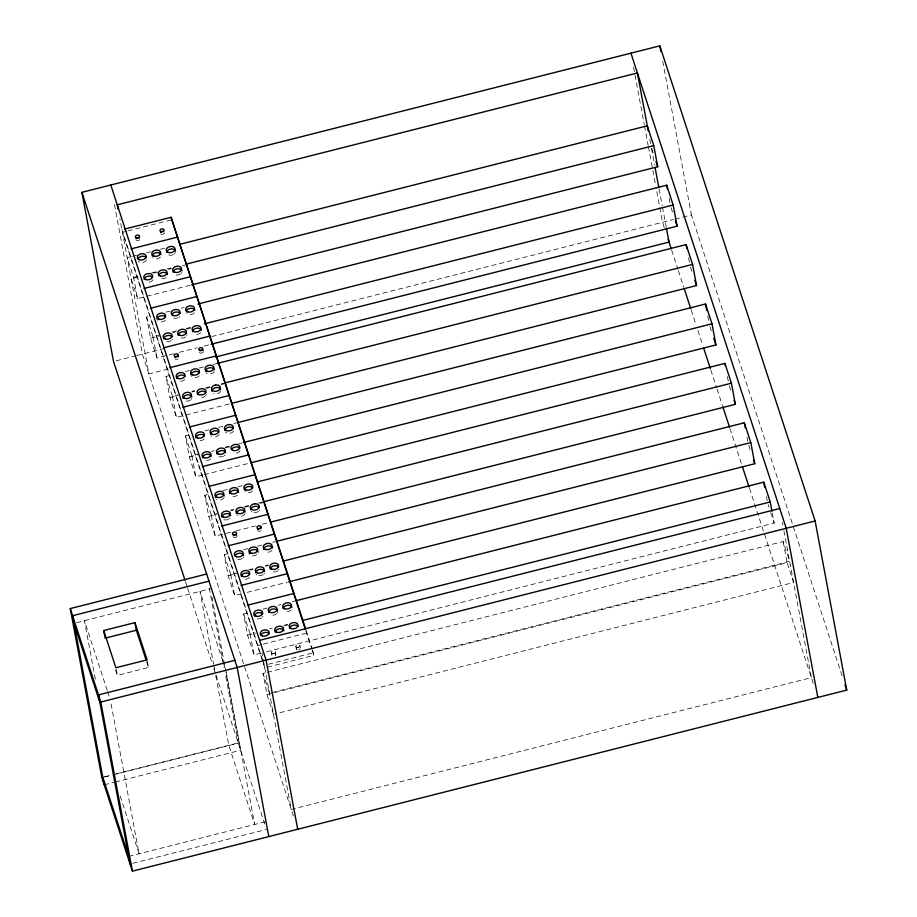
<?xml version="1.0" encoding="UTF-8"?>
<svg xmlns="http://www.w3.org/2000/svg" width="917" height="917" viewBox="0 0 917 917"><rect width="100%" height="100%" fill="white"/><g stroke="black" fill="none" stroke-linecap="round" stroke-linejoin="round"><path stroke-width="0.69" stroke-dasharray="4.58 3.44" d="M126.5 231.256L122.408 232.288L264.761 667.817L313.878 655.368L312.548 650.187M127.864 230.912L171.525 219.839M131.314 256.6L127.154 257.654L133.618 277.45L137.573 298.598L190.278 285.233M132.701 256.256L136.862 255.201M146.571 252.737L150.732 251.682M160.441 249.218L164.601 248.163M133.618 277.45L139.166 276.051M151.649 272.888L157.197 271.478M166.905 269.013L171.066 267.959M138.031 277.037L131.097 278.802L137.573 298.598M153.288 273.174L157.449 272.12M168.556 269.311L171.33 268.601M182.426 265.792L185.2 265.093M173.622 353.767L156.979 357.985L150.514 338.19L146.56 317.053L150.72 315.998M165.977 312.124L170.138 311.069M181.234 308.261L184.008 307.562M146.56 317.053L153.036 336.848L158.584 335.439M172.453 331.92L176.614 330.865M186.323 328.412L190.484 327.358M150.514 338.19L158.836 336.08M172.705 332.562L175.479 331.862M186.575 329.054L190.736 327.999M116.276 360.759L135.533 355.876M136.908 355.532L163.215 348.861M211.77 336.562L673.548 219.507M674.935 219.163L691.441 214.979L842.287 676.482M179.17 352.357L197.212 347.795M204.147 346.03L209.695 344.632M168.304 369.012L148.886 373.93L119.863 218.67M229.101 404.019L176.396 417.373L169.92 397.577L165.977 376.44L170.138 375.385M185.394 371.523L189.555 370.457M199.264 368.004L203.425 366.949M213.134 364.485L217.295 363.43M165.977 376.44L172.442 396.236L177.99 394.826M191.859 391.318L194.633 390.608M205.729 387.799L209.89 386.745M220.986 383.936L223.759 383.226M169.92 397.577L178.242 395.468M192.111 391.949L194.885 391.25M205.993 388.441L210.153 387.387M221.249 384.567L224.023 383.868M202.737 475.006L195.802 476.771L189.338 456.964L185.383 435.827L190.931 434.417M204.8 430.91L208.961 429.855M218.67 427.391L222.831 426.336M233.927 423.528L236.701 422.817M185.383 435.827L191.859 455.623L197.407 454.224M225.146 447.187L229.307 446.132M239.016 443.668L241.79 442.968M189.338 456.964L197.659 454.855M211.529 451.347L214.303 450.637M225.399 447.828L229.559 446.774M204.124 474.662L248.518 463.406M230.476 532.284L215.22 536.158L208.744 516.363L204.8 495.214L210.348 493.816M222.831 490.652L228.379 489.242M238.088 486.778L242.248 485.723M204.8 495.214L211.265 515.01L216.813 513.612M230.683 510.093L233.457 509.393M244.552 506.574L248.713 505.519M258.422 503.066L262.583 502.012M208.744 516.363L217.065 514.254M230.935 510.735L233.709 510.035M244.816 507.216L248.977 506.161M260.073 503.353L262.847 502.654M236.024 530.886L255.442 525.957M262.377 524.203L267.924 522.793M241.561 593.792L234.626 595.546L228.161 575.75L224.207 554.613L229.754 553.203M243.624 549.684L247.785 548.63M257.494 546.177L261.654 545.122M272.75 542.302L275.524 541.603M224.207 554.613L230.683 574.409L236.231 572.999M248.713 569.835L252.874 568.781M265.357 565.617L268.131 564.918M228.161 575.75L236.483 573.641M250.352 570.122L253.126 569.423M265.609 566.259L268.383 565.56M76.615 622.666L210.406 588.748M247.109 592.382L287.342 582.192M260.978 653.179L254.043 654.933L247.567 635.137L243.624 614L249.172 612.59M263.041 609.083L267.202 608.017M278.298 605.209L281.072 604.509M292.168 601.69L294.942 600.99M243.624 614L250.089 633.796L254.25 632.741M269.506 628.879L272.28 628.168M284.763 625.004L287.537 624.305M247.567 635.137L255.889 633.028M283.628 626.002L287.8 624.947M115.576 670.052L117.319 675.37L148.52 667.461L147.339 661.123M257.815 645.488L261.907 644.445M263.271 644.101L306.943 633.028M266.526 651.769L774.177 523.103L772.194 512.534M268.383 664.24L313.408 652.824M273.449 714.332L266.985 694.524L263.03 673.387L265.804 672.688M267.191 672.333L783.164 541.557L789.629 561.353L269.506 693.183L263.03 673.387M266.985 694.524L787.118 562.694L793.583 582.49L274.836 713.976M104.091 776.894L110.59 775.243M115.943 773.891L239.177 742.655M104.641 777.008L111.53 775.266M112.906 774.911L238.271 743.137L225.204 673.25M104.206 784.837L113.857 782.396M115.233 782.041L240.598 750.266L211.712 595.752M128.667 856.409L265.059 821.838M132.85 863.321L266.48 829.449M275.134 655.804A2.086 1.456 -10.6 0 0 275.845 654.36L275.203 651.471A2.086 1.456 -10.6 0 0 272.704 650.932A2.086 1.456 -10.6 0 0 271.294 652.721L271.925 655.609A2.086 1.456 -10.6 0 0 274.172 656.217M275.845 654.36L275.685 654.004A2.086 1.456 -10.6 0 0 273.186 653.466A2.086 1.456 -10.6 0 0 271.764 655.254M271.294 652.721L271.455 653.064A2.086 1.456 -10.6 0 0 273.954 653.603A2.086 1.456 -10.6 0 0 275.375 651.815M651.666 148.279L653.385 153.563M671.072 207.678L672.803 212.95M690.49 267.065L692.209 272.338M709.896 326.452L711.626 331.736M729.313 385.839L731.468 392.442M748.719 445.238L750.874 451.829M768.137 504.625L768.996 507.261M770.727 512.546L774.177 523.103M664.275 227.576L662.544 222.304L656.01 187.355M671.68 250.261L677.915 269.311M678.362 270.675L683.692 287.01M691.258 310.141L696.152 325.122M697.929 330.556L702.823 345.537M710.835 370.032L716.613 387.719M717.06 389.083L722.401 405.417M729.955 428.56L741.968 465.297M749.533 488.44L813.952 685.538M306.072 630.392L312.112 648.869M305.877 630.873L311.654 648.56M312.101 649.924L313.878 655.368M121.938 229.754L262.996 661.317M263.42 662.636L264.279 665.284M293.394 816.061L142.41 354.134L113.937 201.786M222.82 661.18L200.009 591.385L213.604 664.149M223.255 662.521L225.009 667.897M185.44 581.504L187.217 586.937M187.664 588.29L212.079 663.002M213.856 668.436L215.633 673.869M216.068 675.221L264.726 824.085M146.789 662.143L148.52 667.461M107.232 690.478L84.421 620.683L95.666 680.85M107.667 691.819L109.868 698.536M120.207 796.059L139.075 853.773L110.567 701.276M782.35 522.403L782.877 525.189M783.909 530.748L811.373 677.617L291.239 809.459L261.953 652.812M783.164 541.557L787.118 562.694M766.463 496.693L767.208 500.659M747.057 437.306L747.802 441.272M727.399 376.6L728.385 381.885M662.704 61.221L691.441 214.979M707.741 315.884L708.979 322.486M688.575 257.815L689.561 263.099M669.158 198.427L670.155 203.712M649.752 139.04L650.738 144.324M651.494 148.359L654.635 165.152M659.082 188.936L662.212 205.717M662.475 207.116L666.143 226.705M633.544 67.147L644.25 124.46M644.513 125.858L648.17 145.425M648.434 146.823L655.747 185.956M299.916 645.534L300.386 648.067M295.87 646.554L296.34 649.098M250.089 633.796L254.043 654.933M230.683 574.409L234.626 595.546M211.265 515.01L215.22 536.158M191.859 455.623L195.802 476.771M226.144 671.978L254.662 824.475L228.78 745.292L215.174 672.539M209.271 587.992L224.161 667.668M172.442 396.236L176.396 417.373M153.036 336.848L156.979 357.985M213.867 665.547L214.91 671.141M116.127 669.032L117.319 675.37M146.468 259.958A4.482 3.106 -10.6 0 1 142.628 262.514A4.482 3.106 -10.6 0 1 138.295 261.253M160.429 257.081A4.482 3.106 -10.6 0 1 152.738 257.585M175.56 251.808A4.482 3.106 -10.6 0 1 175.365 252.633M174.872 253.424A4.482 3.106 -10.6 0 1 174.127 254.124M173.187 254.685A4.482 3.106 -10.6 0 1 167.857 254.536M166.149 277.576A4.482 3.106 -10.6 0 1 159.214 277.381M181.83 272.429A4.482 3.106 -10.6 0 1 181.348 273.22M180.603 273.919A4.482 3.106 -10.6 0 1 173.657 273.725M152.933 279.754A4.482 3.106 -10.6 0 1 146.319 282.092M165.392 320.136A4.482 3.106 -10.6 0 1 157.701 320.641M179.835 316.468A4.482 3.106 -10.6 0 1 179.09 317.167M178.15 317.729A4.482 3.106 -10.6 0 1 172.82 317.591M194.289 312.812A4.482 3.106 -10.6 0 1 187.263 313.923M186.598 313.316A4.482 3.106 -10.6 0 1 186.197 312.582M186.999 334.659A4.482 3.106 -10.6 0 1 186.793 335.484M185.566 336.963A4.482 3.106 -10.6 0 1 178.62 336.78M172.35 339.141A4.482 3.106 -10.6 0 1 171.857 339.932M171.112 340.631A4.482 3.106 -10.6 0 1 164.177 340.436M200.754 332.607A4.482 3.106 -10.6 0 1 193.739 333.719M184.798 379.523A4.482 3.106 -10.6 0 1 177.783 380.635M199.253 375.867A4.482 3.106 -10.6 0 1 192.226 376.979M191.561 376.371A4.482 3.106 -10.6 0 1 191.16 375.638M214.188 371.408A4.482 3.106 -10.6 0 1 210.337 373.964A4.482 3.106 -10.6 0 1 206.016 372.703M191.756 398.528A4.482 3.106 -10.6 0 1 191.275 399.319M190.53 400.018A4.482 3.106 -10.6 0 1 183.583 399.823M206.405 394.046A4.482 3.106 -10.6 0 1 206.21 394.872M205.717 395.663A4.482 3.106 -10.6 0 1 198.702 396.774M220.791 390.814A4.482 3.106 -10.6 0 1 217.914 393.485L216.779 393.771A4.482 3.106 -10.6 0 1 213.546 393.336M204.216 438.911A4.482 3.106 -10.6 0 1 197.189 440.022M219.152 434.463A4.482 3.106 -10.6 0 1 212.526 436.801M211.644 436.366A4.482 3.106 -10.6 0 1 210.979 435.758M233.594 430.807A4.482 3.106 -10.6 0 1 229.754 433.351A4.482 3.106 -10.6 0 1 225.422 432.102M210.681 458.706A4.482 3.106 -10.6 0 1 203.666 459.83M225.135 455.05A4.482 3.106 -10.6 0 1 224.39 455.749M223.439 456.311A4.482 3.106 -10.6 0 1 217.042 454.821M240.071 450.602A4.482 3.106 -10.6 0 1 233.445 452.941M224.115 497.518A4.482 3.106 -10.6 0 1 217.489 499.857M216.607 499.421A4.482 3.106 -10.6 0 1 215.942 498.814M237.331 495.34A4.482 3.106 -10.6 0 1 230.385 495.146M252.519 490.985A4.482 3.106 -10.6 0 1 244.839 491.489M230.098 518.105A4.482 3.106 -10.6 0 1 229.353 518.804M228.402 519.366A4.482 3.106 -10.6 0 1 223.072 519.217M245.034 513.646A4.482 3.106 -10.6 0 1 238.409 515.996M237.526 515.549A4.482 3.106 -10.6 0 1 236.861 514.941M259.545 509.806A4.482 3.106 -10.6 0 1 259.121 510.609M258.434 511.331A4.482 3.106 -10.6 0 1 256.451 512.362L255.304 512.58A4.482 3.106 -10.6 0 1 253.081 512.397M252.152 512.007A4.482 3.106 -10.6 0 1 251.43 511.422M243.521 556.906A4.482 3.106 -10.6 0 1 243.039 557.696M242.294 558.396A4.482 3.106 -10.6 0 1 235.348 558.201M258.17 552.412A4.482 3.106 -10.6 0 1 257.975 553.238M256.737 554.728A4.482 3.106 -10.6 0 1 249.802 554.544M271.936 550.372A4.482 3.106 -10.6 0 1 264.91 551.484M249.504 577.492A4.482 3.106 -10.6 0 1 243.372 579.04M264.44 573.045A4.482 3.106 -10.6 0 1 263.958 573.824M263.213 574.523A4.482 3.106 -10.6 0 1 257.826 575.383M256.932 574.948A4.482 3.106 -10.6 0 1 256.267 574.34M278.894 569.377A4.482 3.106 -10.6 0 1 278.401 570.168M277.656 570.867A4.482 3.106 -10.6 0 1 270.721 570.672M262.938 616.293A4.482 3.106 -10.6 0 1 262.445 617.084M261.7 617.783A4.482 3.106 -10.6 0 1 254.766 617.588M277.587 611.811A4.482 3.106 -10.6 0 1 277.381 612.636M276.9 613.427A4.482 3.106 -10.6 0 1 269.873 614.539M291.342 609.759A4.482 3.106 -10.6 0 1 284.327 610.871M139.671 239.692A2.086 1.456 -10.6 0 1 137.573 240.552A2.086 1.456 -10.6 0 1 135.899 239.589M164.556 232.712A2.086 1.456 -10.6 0 1 162.939 234.236A2.086 1.456 -10.6 0 1 160.647 233.709M297.257 649.924A2.086 1.456 -10.6 0 1 296.959 647.631A2.086 1.456 -10.6 0 1 300.203 647.723A2.086 1.456 -10.6 0 1 298.816 649.97M236.964 536.273A2.086 1.456 -10.6 0 1 234.901 537.5A2.086 1.456 -10.6 0 1 232.964 536.537M261.024 530.679A2.086 1.456 -10.6 0 1 257.757 530.714M178.15 358.799A2.086 1.456 -10.6 0 1 174.906 358.707M203.287 351.876A2.086 1.456 -10.6 0 1 200.949 353.102A2.086 1.456 -10.6 0 1 199.241 351.761M296.787 647.391A2.086 1.456 -10.6 0 0 299.962 645.912A2.086 1.456 -10.6 0 0 296.936 644.834A2.086 1.456 -10.6 0 0 296.787 647.391"/><path stroke-width="1.38" d="M184.993 580.14L113.513 361.458L81.9 192.329L659.827 45.85L815.121 520.971L846.735 690.1L132.426 871.15L101.879 777.708L70.265 608.59L206.657 574.019M124.666 229.067L171.055 217.306L305.648 629.073M131.131 248.862L177.531 237.102M179.858 244.3L647.276 125.824L653.752 145.62L657.707 166.756L191.664 284.889M186.323 264.096L653.752 145.62M144.072 288.454L190.472 276.693M150.548 308.25L196.937 296.489M197.877 304.043L666.693 185.211L673.158 205.007L677.113 226.155L211.082 344.276M204.353 323.839L673.158 205.007M163.49 347.841L209.878 336.08M169.954 367.637L216.355 355.876M215.461 357.057L669.02 242.099L666.395 228.104M217.295 363.43L686.099 244.598L692.576 264.394L696.53 285.542L231.875 403.308M225.146 382.87L692.576 264.394M182.896 407.228L229.296 395.468M189.372 427.024L235.761 415.263M238.088 422.473L705.517 303.997L711.982 323.793L715.936 344.93L251.292 462.707M243.177 442.613L711.982 323.793M202.313 466.627L248.702 454.866M208.778 486.423L255.178 474.662M257.505 481.861L724.923 363.384L731.399 383.18L735.354 404.317L270.698 522.094M263.97 501.656L731.399 383.18M221.719 526.014L268.119 514.254M228.195 545.81L274.584 534.049M276.911 541.248L744.34 422.771L750.805 442.567L754.76 463.715L288.729 581.837M283.387 561.044L750.805 442.567M208.984 581.137L72.592 615.708L104.206 784.837M241.137 585.401L287.525 573.641M103.724 630.541L134.937 622.632L147.098 659.85L115.886 667.759L103.724 630.541L105.146 638.152M106.51 637.808L136.358 630.243L146.353 660.813M247.601 605.197L294.002 593.437M296.329 600.635L763.746 482.159L770.223 501.954L771.954 511.205M302.793 620.431L770.223 501.954M259.626 640.33L779.748 508.499M234.867 660.332L98.474 694.903L130.088 864.02M70.265 608.59L100.801 702.021L815.121 520.971M844.958 684.644L846.735 690.1M630.93 53.175L786.224 528.295L817.838 697.424M655.976 161.484L657.707 166.756M675.393 220.871L677.113 226.155M694.799 280.258L696.53 285.542M713.781 338.327L715.936 344.93M734.058 400.362L735.354 404.317M753.465 459.749L754.76 463.715M668.149 239.452L671.244 248.897M684.139 288.374L690.81 308.788M703.717 348.254L710.388 368.668M722.848 406.781L729.519 427.196M742.415 466.661L749.086 487.076M305.43 629.509L171.055 217.306M110.797 185.016L266.09 660.137L297.704 829.255M81.9 192.329L237.194 667.461L268.807 836.579M74.013 623.319L99.896 702.514M102.784 777.226L128.667 856.409M763.746 482.159L764.744 487.443M744.34 422.771L745.326 428.056M724.923 363.384L725.416 366.021M659.827 45.85L660.87 51.444M705.517 303.997L706.755 310.599M686.099 244.598L686.844 248.564M666.693 185.211L667.427 189.177M648.273 131.108L637.395 72.97L117.273 204.812L118.041 208.961M655.151 167.949L658.819 187.538M134.937 622.632L136.358 630.243M100.801 702.021L132.426 871.15M137.986 258.892A4.482 3.106 -10.6 0 1 141.826 256.336A4.482 3.106 -10.6 0 1 146.158 257.597M152.233 256.049A4.482 3.106 -10.6 0 1 156.28 252.668A4.482 3.106 -10.6 0 1 161.014 254.662M166.688 252.393A4.482 3.106 -10.6 0 1 170.722 249.011A4.482 3.106 -10.6 0 1 175.456 250.994M158.71 275.845A4.482 3.106 -10.6 0 1 162.745 272.464A4.482 3.106 -10.6 0 1 167.479 274.458M173.153 272.189A4.482 3.106 -10.6 0 1 177.199 268.807A4.482 3.106 -10.6 0 1 181.933 270.79M144.256 279.513A4.482 3.106 -10.6 0 1 147.729 276.246A4.482 3.106 -10.6 0 1 152.635 277.392M157.197 319.105A4.482 3.106 -10.6 0 1 160.67 315.838A4.482 3.106 -10.6 0 1 165.576 316.984M171.846 314.611A4.482 3.106 -10.6 0 1 175.686 312.067A4.482 3.106 -10.6 0 1 180.019 313.316M186.3 310.955A4.482 3.106 -10.6 0 1 190.713 308.33A4.482 3.106 -10.6 0 1 194.874 310.393M178.116 335.244A4.482 3.106 -10.6 0 1 181.589 331.977A4.482 3.106 -10.6 0 1 186.495 333.112M163.673 338.9A4.482 3.106 -10.6 0 1 167.135 335.633A4.482 3.106 -10.6 0 1 172.041 336.78M192.57 331.576A4.482 3.106 -10.6 0 1 196.605 328.194A4.482 3.106 -10.6 0 1 201.339 330.189M176.614 378.492A4.482 3.106 -10.6 0 1 180.076 375.236A4.482 3.106 -10.6 0 1 184.982 376.371M191.057 374.835A4.482 3.106 -10.6 0 1 194.53 371.568A4.482 3.106 -10.6 0 1 199.436 372.715M205.511 371.167A4.482 3.106 -10.6 0 1 209.546 367.786A4.482 3.106 -10.6 0 1 214.28 369.78M183.079 398.287A4.482 3.106 -10.6 0 1 187.125 394.906A4.482 3.106 -10.6 0 1 191.859 396.901M197.533 394.631A4.482 3.106 -10.6 0 1 200.995 391.364A4.482 3.106 -10.6 0 1 205.901 392.51M211.987 391.353A4.482 3.106 -10.6 0 1 214.922 387.868L216.057 387.582A4.482 3.106 -10.6 0 1 220.596 389.221M196.02 437.879A4.482 3.106 -10.6 0 1 199.493 434.624A4.482 3.106 -10.6 0 1 204.399 435.758M210.474 434.222A4.482 3.106 -10.6 0 1 213.936 430.956A4.482 3.106 -10.6 0 1 218.842 432.102M224.917 430.566A4.482 3.106 -10.6 0 1 228.39 427.299A4.482 3.106 -10.6 0 1 233.296 428.434M202.497 457.686A4.482 3.106 -10.6 0 1 206.531 454.305A4.482 3.106 -10.6 0 1 211.265 456.288M216.939 454.018A4.482 3.106 -10.6 0 1 220.986 450.637A4.482 3.106 -10.6 0 1 225.72 452.631M231.588 449.536A4.482 3.106 -10.6 0 1 235.428 446.98A4.482 3.106 -10.6 0 1 239.761 448.23M215.438 497.278A4.482 3.106 -10.6 0 1 219.472 493.896A4.482 3.106 -10.6 0 1 224.207 495.879M229.88 493.61A4.482 3.106 -10.6 0 1 233.927 490.228A4.482 3.106 -10.6 0 1 238.661 492.223M244.335 489.953A4.482 3.106 -10.6 0 1 247.796 486.686A4.482 3.106 -10.6 0 1 252.702 487.833M221.903 517.073A4.482 3.106 -10.6 0 1 225.949 513.692A4.482 3.106 -10.6 0 1 230.683 515.675M236.357 513.405A4.482 3.106 -10.6 0 1 240.392 510.024A4.482 3.106 -10.6 0 1 245.126 512.018M250.8 509.921A4.482 3.106 -10.6 0 1 254.02 506.551L255.167 506.322A4.482 3.106 -10.6 0 1 259.053 507.479M235.05 555.84A4.482 3.106 -10.6 0 1 239.475 553.215A4.482 3.106 -10.6 0 1 243.624 555.278M249.401 553.811A4.482 3.106 -10.6 0 1 252.76 549.741A4.482 3.106 -10.6 0 1 258.067 551.61M263.741 549.34A4.482 3.106 -10.6 0 1 267.787 545.959A4.482 3.106 -10.6 0 1 272.521 547.953M241.32 576.461A4.482 3.106 -10.6 0 1 244.782 573.194A4.482 3.106 -10.6 0 1 249.688 574.34M255.763 572.804A4.482 3.106 -10.6 0 1 259.809 569.423A4.482 3.106 -10.6 0 1 264.543 571.406M270.217 569.136A4.482 3.106 -10.6 0 1 273.679 565.881A4.482 3.106 -10.6 0 1 278.585 567.015M254.261 616.052A4.482 3.106 -10.6 0 1 257.723 612.797A4.482 3.106 -10.6 0 1 262.629 613.932M268.704 612.396A4.482 3.106 -10.6 0 1 272.75 609.014A4.482 3.106 -10.6 0 1 277.484 610.997M283.158 608.728A4.482 3.106 -10.6 0 1 287.193 605.346A4.482 3.106 -10.6 0 1 291.927 607.341M260.932 635.023A4.482 3.106 -10.6 0 1 264.772 632.466A4.482 3.106 -10.6 0 1 269.105 633.727M275.18 632.191A4.482 3.106 -10.6 0 1 279.215 628.81A4.482 3.106 -10.6 0 1 283.949 630.793M289.623 628.523A4.482 3.106 -10.6 0 1 293.096 625.268A4.482 3.106 -10.6 0 1 298.002 626.403M136.174 238.454A2.086 1.456 -10.6 0 1 139.453 237.939M160.509 232.597A2.086 1.456 -10.6 0 1 163.593 231.508M233.583 535.081A2.086 1.456 -10.6 0 1 236.815 535.173M257.539 529.625A2.086 1.456 -10.6 0 1 260.99 528.616M174.998 357.24A2.086 1.456 -10.6 0 1 178.276 356.724M199.906 350.684A2.086 1.456 -10.6 0 1 203.15 350.775M215.575 385.048L214.44 385.323A4.482 3.106 -10.6 0 0 211.598 389.209A4.482 3.106 -10.6 0 0 216.309 391.227L217.444 390.951A4.482 3.106 -10.6 0 0 220.286 387.066A4.482 3.106 -10.6 0 0 215.575 385.048M254.697 503.788L253.55 504.018A4.482 3.106 -10.6 0 0 250.375 507.789A4.482 3.106 -10.6 0 0 254.834 510.047L255.981 509.818A4.482 3.106 -10.6 0 0 259.156 506.046A4.482 3.106 -10.6 0 0 254.697 503.788M261.139 527.046L261.07 526.679A2.086 1.456 -10.6 0 0 258.777 525.842A2.086 1.456 -10.6 0 0 257.001 527.481L257.069 527.848A2.086 1.456 -10.6 0 0 259.362 528.685A2.086 1.456 -10.6 0 0 261.139 527.046M291.205 628.569A4.482 3.106 -10.6 0 0 298.025 625.405A4.482 3.106 -10.6 0 0 291.526 623.113A4.482 3.106 -10.6 0 0 291.205 628.569M276.762 632.237A4.482 3.106 -10.6 0 0 283.582 629.062A4.482 3.106 -10.6 0 0 277.083 626.781A4.482 3.106 -10.6 0 0 276.762 632.237M262.319 635.894A4.482 3.106 -10.6 0 0 269.128 632.73A4.482 3.106 -10.6 0 0 262.629 630.438A4.482 3.106 -10.6 0 0 262.319 635.894M284.74 608.773A4.482 3.106 -10.6 0 0 291.56 605.61A4.482 3.106 -10.6 0 0 285.061 603.317A4.482 3.106 -10.6 0 0 284.74 608.773M270.297 612.441A4.482 3.106 -10.6 0 0 277.106 609.266A4.482 3.106 -10.6 0 0 270.607 606.974A4.482 3.106 -10.6 0 0 270.297 612.441M255.843 616.098A4.482 3.106 -10.6 0 0 262.663 612.934A4.482 3.106 -10.6 0 0 256.164 610.642A4.482 3.106 -10.6 0 0 255.843 616.098M139.373 259.763A4.482 3.106 -10.6 0 0 146.193 256.588A4.482 3.106 -10.6 0 0 139.693 254.296A4.482 3.106 -10.6 0 0 139.373 259.763M153.827 256.095A4.482 3.106 -10.6 0 0 160.635 252.932A4.482 3.106 -10.6 0 0 154.136 250.639A4.482 3.106 -10.6 0 0 153.827 256.095M168.27 252.439A4.482 3.106 -10.6 0 0 175.09 249.264A4.482 3.106 -10.6 0 0 168.59 246.971A4.482 3.106 -10.6 0 0 168.27 252.439M174.746 272.234A4.482 3.106 -10.6 0 0 181.555 269.059A4.482 3.106 -10.6 0 0 175.055 266.778A4.482 3.106 -10.6 0 0 174.746 272.234M145.849 279.559A4.482 3.106 -10.6 0 0 152.658 276.384A4.482 3.106 -10.6 0 0 146.158 274.103A4.482 3.106 -10.6 0 0 145.849 279.559M160.292 275.891A4.482 3.106 -10.6 0 0 167.112 272.727A4.482 3.106 -10.6 0 0 160.613 270.435A4.482 3.106 -10.6 0 0 160.292 275.891M175.158 356.656A2.086 1.456 -10.6 0 0 178.345 355.177A2.086 1.456 -10.6 0 0 175.307 354.111A2.086 1.456 -10.6 0 0 175.158 356.656M199.723 350.432A2.086 1.456 -10.6 0 0 202.909 348.953A2.086 1.456 -10.6 0 0 199.872 347.887A2.086 1.456 -10.6 0 0 199.723 350.432M199.115 394.677A4.482 3.106 -10.6 0 0 205.935 391.502A4.482 3.106 -10.6 0 0 199.436 389.221A4.482 3.106 -10.6 0 0 199.115 394.677M184.672 398.333A4.482 3.106 -10.6 0 0 191.481 395.17A4.482 3.106 -10.6 0 0 184.982 392.877A4.482 3.106 -10.6 0 0 184.672 398.333M207.093 371.213A4.482 3.106 -10.6 0 0 213.913 368.049A4.482 3.106 -10.6 0 0 207.414 365.757A4.482 3.106 -10.6 0 0 207.093 371.213M192.65 374.881A4.482 3.106 -10.6 0 0 199.459 371.706A4.482 3.106 -10.6 0 0 192.96 369.413A4.482 3.106 -10.6 0 0 192.65 374.881M178.196 378.538A4.482 3.106 -10.6 0 0 185.016 375.374A4.482 3.106 -10.6 0 0 178.517 373.081A4.482 3.106 -10.6 0 0 178.196 378.538M232.975 450.407A4.482 3.106 -10.6 0 0 239.795 447.232A4.482 3.106 -10.6 0 0 233.296 444.94A4.482 3.106 -10.6 0 0 232.975 450.407M204.078 457.732A4.482 3.106 -10.6 0 0 210.899 454.557A4.482 3.106 -10.6 0 0 204.399 452.264A4.482 3.106 -10.6 0 0 204.078 457.732M218.533 454.064A4.482 3.106 -10.6 0 0 225.341 450.9A4.482 3.106 -10.6 0 0 218.842 448.608A4.482 3.106 -10.6 0 0 218.533 454.064M226.499 430.612A4.482 3.106 -10.6 0 0 233.319 427.437A4.482 3.106 -10.6 0 0 226.82 425.144A4.482 3.106 -10.6 0 0 226.499 430.612M212.056 434.268A4.482 3.106 -10.6 0 0 218.876 431.105A4.482 3.106 -10.6 0 0 212.377 428.812A4.482 3.106 -10.6 0 0 212.056 434.268M197.614 437.936A4.482 3.106 -10.6 0 0 204.422 434.761A4.482 3.106 -10.6 0 0 197.923 432.469A4.482 3.106 -10.6 0 0 197.614 437.936M223.496 517.119A4.482 3.106 -10.6 0 0 230.305 513.944A4.482 3.106 -10.6 0 0 223.805 511.663A4.482 3.106 -10.6 0 0 223.496 517.119M237.939 513.451A4.482 3.106 -10.6 0 0 244.759 510.288A4.482 3.106 -10.6 0 0 238.26 507.995A4.482 3.106 -10.6 0 0 237.939 513.451M217.02 497.323A4.482 3.106 -10.6 0 0 223.84 494.148A4.482 3.106 -10.6 0 0 217.34 491.856A4.482 3.106 -10.6 0 0 217.02 497.323M245.916 489.999A4.482 3.106 -10.6 0 0 252.737 486.824A4.482 3.106 -10.6 0 0 246.237 484.531A4.482 3.106 -10.6 0 0 245.916 489.999M231.474 493.655A4.482 3.106 -10.6 0 0 238.282 490.492A4.482 3.106 -10.6 0 0 231.783 488.199A4.482 3.106 -10.6 0 0 231.474 493.655M233.399 534.829A2.086 1.456 -10.6 0 0 236.575 533.35A2.086 1.456 -10.6 0 0 233.548 532.284A2.086 1.456 -10.6 0 0 233.399 534.829M271.799 569.182A4.482 3.106 -10.6 0 0 278.619 566.018A4.482 3.106 -10.6 0 0 272.12 563.726A4.482 3.106 -10.6 0 0 271.799 569.182M242.902 576.506A4.482 3.106 -10.6 0 0 249.722 573.343A4.482 3.106 -10.6 0 0 243.223 571.05A4.482 3.106 -10.6 0 0 242.902 576.506M257.356 572.85A4.482 3.106 -10.6 0 0 264.165 569.675A4.482 3.106 -10.6 0 0 257.666 567.382A4.482 3.106 -10.6 0 0 257.356 572.85M265.322 549.386A4.482 3.106 -10.6 0 0 272.143 546.223A4.482 3.106 -10.6 0 0 265.643 543.93A4.482 3.106 -10.6 0 0 265.322 549.386M250.88 553.054A4.482 3.106 -10.6 0 0 257.7 549.879A4.482 3.106 -10.6 0 0 251.201 547.587A4.482 3.106 -10.6 0 0 250.88 553.054M236.437 556.711A4.482 3.106 -10.6 0 0 243.246 553.547A4.482 3.106 -10.6 0 0 236.746 551.255A4.482 3.106 -10.6 0 0 236.437 556.711M158.79 319.15A4.482 3.106 -10.6 0 0 165.599 315.987A4.482 3.106 -10.6 0 0 159.1 313.694A4.482 3.106 -10.6 0 0 158.79 319.15M173.233 315.494A4.482 3.106 -10.6 0 0 180.053 312.319A4.482 3.106 -10.6 0 0 173.554 310.026A4.482 3.106 -10.6 0 0 173.233 315.494M187.687 311.826A4.482 3.106 -10.6 0 0 194.496 308.662A4.482 3.106 -10.6 0 0 187.996 306.37A4.482 3.106 -10.6 0 0 187.687 311.826M165.255 338.946A4.482 3.106 -10.6 0 0 172.075 335.782A4.482 3.106 -10.6 0 0 165.576 333.49A4.482 3.106 -10.6 0 0 165.255 338.946M179.709 335.29A4.482 3.106 -10.6 0 0 186.518 332.114A4.482 3.106 -10.6 0 0 180.019 329.822A4.482 3.106 -10.6 0 0 179.709 335.29M194.152 331.622A4.482 3.106 -10.6 0 0 200.972 328.458A4.482 3.106 -10.6 0 0 194.473 326.165A4.482 3.106 -10.6 0 0 194.152 331.622M136.335 237.881A2.086 1.456 -10.6 0 0 139.522 236.403A2.086 1.456 -10.6 0 0 136.484 235.337A2.086 1.456 -10.6 0 0 136.335 237.881M160.899 231.657A2.086 1.456 -10.6 0 0 164.086 230.178A2.086 1.456 -10.6 0 0 161.048 229.112A2.086 1.456 -10.6 0 0 160.899 231.657"/></g></svg>
